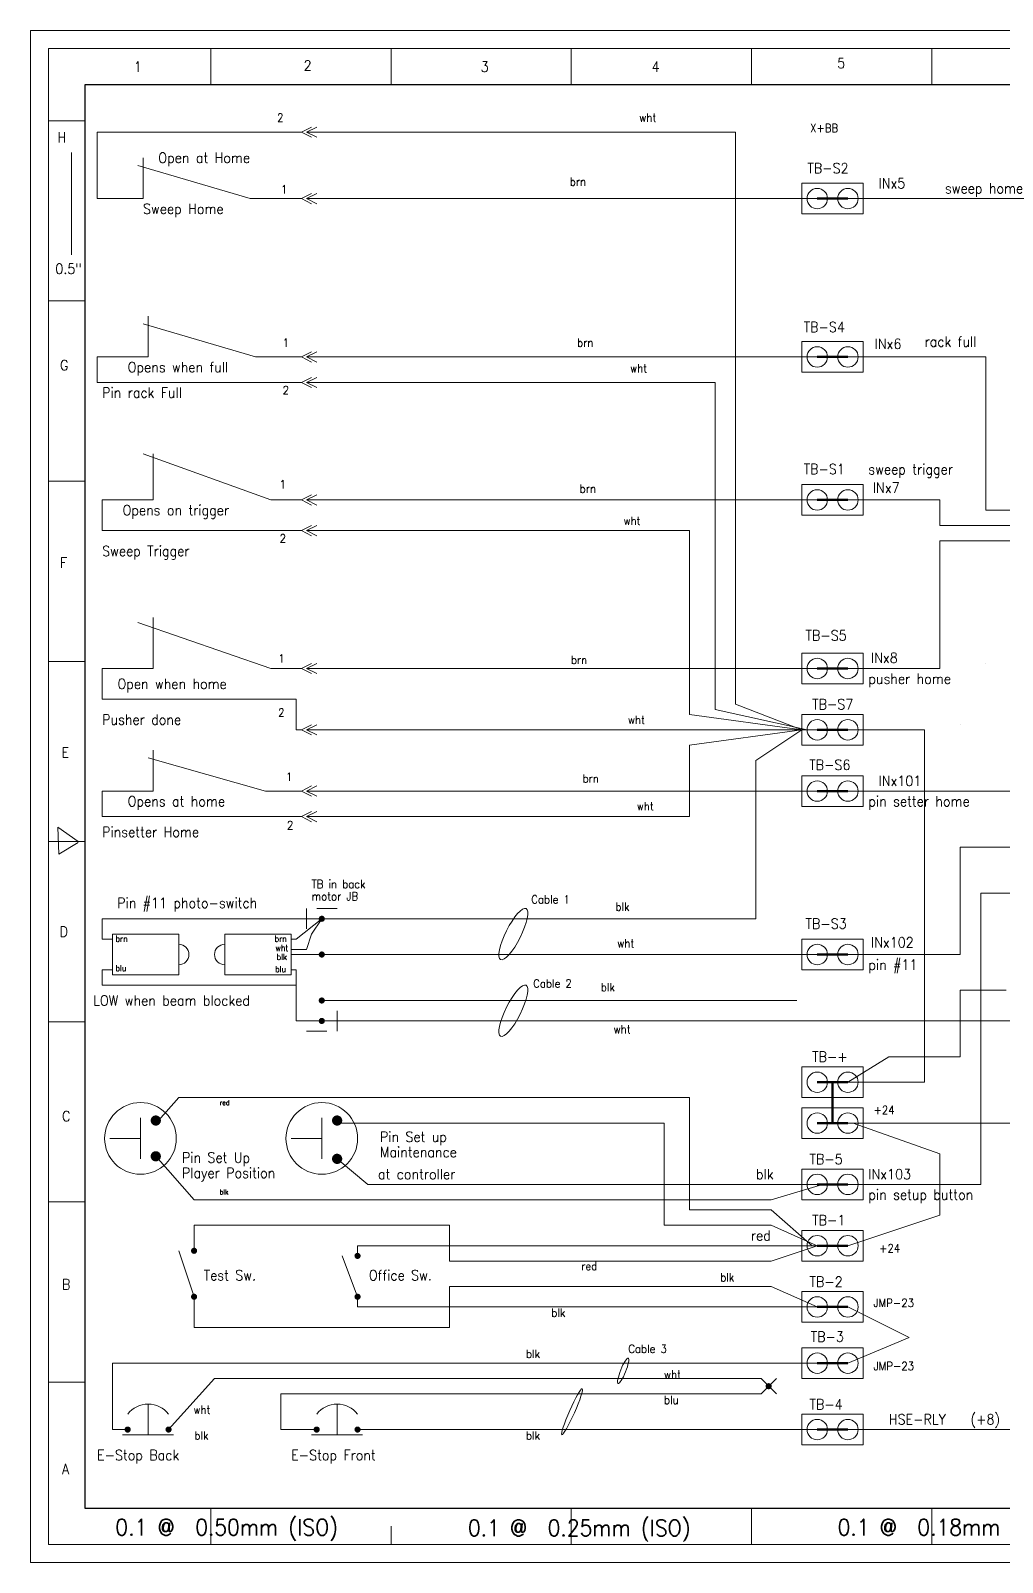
# Model space of a CAD drawing. Header units: inches. Extents: x 0 to 9.7, y 0 to 7.5.
# Drawn here: x 0 to 4.76, y 0 to 7.5 of the extents above; entities that cross this region are included whole.
import ezdxf

# ---------------------------------------------------------------- set-up
doc = ezdxf.new("R2010")
doc.units = ezdxf.units.IN
doc.linetypes.add('DOTTINY', pattern=[0.9525, 0, -0.9525])
doc.layers.get('0').update_dxf_attribs({"lineweight": 0})
doc.styles.get("Standard").update_dxf_attribs({"font": 'STANDARD'})

msp = doc.modelspace()

# ---------------------------------------------------------------- linework, layer by layer
for p, q in [((9.702, 7.497), (0, 7.497)), ((0, 7.497), (0, 0)), ((0, 0), (7.497, 0)), ((0, 0), (9.702, 0))]:
    msp.add_line(p, q)
at = {"lineweight": 15}
for p, q in [((9.6138, 7.4088), (0.0882, 7.4088)), ((0.0882, 7.4088), (0.0882, 0.0882)), ((0.882, 7.2324), (0.882, 7.4088)), ((1.764, 7.2324), (1.764, 7.4088)), ((2.646, 7.2324), (2.646, 7.4088)), ((3.528, 7.2324), (3.528, 7.4088)), ((4.41, 7.2324), (4.41, 7.4088)), ((0.2646, 7.056), (0.0882, 7.056)), ((0.2646, 6.174), (0.0882, 6.174)), ((0.2646, 5.292), (0.0882, 5.292)), ((0.2646, 4.41), (0.0882, 4.41)), ((0.2646, 3.528), (0.0882, 3.528)), ((0.2646, 2.646), (0.0882, 2.646)), ((0.2646, 1.764), (0.0882, 1.764)), ((0.2646, 0.882), (0.0882, 0.882)), ((0.882, 0.2646), (0.882, 0.0882)), ((2.646, 0.2646), (2.646, 0.0882)), ((3.528, 0.2646), (3.528, 0.0882)), ((4.41, 0.2646), (4.41, 0.0882)), ((1.764, 0.1764), (1.764, 0.0882)), ((0.0882, 0.0882), (9.6138, 0.0882))]:
    msp.add_line(p, q, dxfattribs=at)
at = {"color": 7, "lineweight": 30}
for p, q in [((0.2646, 7.2324), (0.2646, 0.2646)), ((9.4374, 7.2324), (0.2646, 7.2324)), ((0.2646, 0.2646), (9.4374, 0.2646))]:
    msp.add_line(p, q, dxfattribs=at)
at = {"lineweight": 18}
for p, q in [((0.325, 6.675), (0.325, 7)), ((0.325, 7), (1.325, 7)), ((1.325, 7), (1.375, 7.025)), ((1.325, 7), (1.375, 6.975)), ((1.35, 7), (1.4, 7.025)), ((1.4, 7.025), (1.35, 7)), ((1.35, 7), (1.4, 6.975)), ((1.35, 7), (3.45, 7)), ((3.45, 7), (3.45, 4.2)), ((1.075, 6.675), (0.525, 6.8375)), ((0.55, 6.675), (0.55, 6.875)), ((0.55, 6.675), (0.325, 6.675)), ((1.075, 6.675), (1.325, 6.675)), ((1.325, 6.675), (1.375, 6.7)), ((1.325, 6.675), (1.375, 6.65)), ((1.35, 6.675), (1.4, 6.7)), ((1.4, 6.7), (1.35, 6.675)), ((1.35, 6.675), (1.4, 6.65)), ((1.35, 6.675), (3.85, 6.675)), ((4, 6.675), (4.875, 6.675)), ((0.575, 5.9), (0.575, 6.1)), ((1.1, 5.9), (0.55, 6.0625)), ((1.325, 5.9), (1.375, 5.925)), ((1.35, 5.9), (1.4, 5.925)), ((1.4, 5.925), (1.35, 5.9)), ((0.575, 5.9), (0.325, 5.9)), ((0.325, 5.9), (0.325, 5.775)), ((1.1, 5.9), (1.325, 5.9)), ((1.325, 5.9), (1.375, 5.875)), ((1.35, 5.9), (1.4, 5.875)), ((1.35, 5.9), (1.675, 5.9)), ((1.675, 5.9), (2.95, 5.9)), ((2.925, 5.9), (3.85, 5.9)), ((4.675, 5.9), (4, 5.9)), ((4.675, 5.9), (4.675, 5.15)), ((0.325, 5.775), (1.325, 5.775)), ((1.325, 5.775), (1.375, 5.8)), ((1.325, 5.775), (1.375, 5.75)), ((1.35, 5.775), (1.4, 5.8)), ((1.4, 5.8), (1.35, 5.775)), ((1.35, 5.775), (1.4, 5.75)), ((1.35, 5.775), (3.35, 5.775)), ((3.35, 5.775), (3.35, 4.175)), ((1.175, 5.2), (0.55, 5.425)), ((0.6, 5.2), (0.6, 5.425)), ((0.6, 5.2), (0.35, 5.2)), ((0.35, 5.2), (0.35, 5.05)), ((1.325, 5.2), (1.175, 5.2)), ((1.325, 5.2), (1.375, 5.225)), ((1.325, 5.2), (1.375, 5.175)), ((1.35, 5.2), (1.4, 5.225)), ((1.4, 5.225), (1.35, 5.2)), ((1.35, 5.2), (1.725, 5.2)), ((1.35, 5.2), (1.4, 5.175)), ((1.7, 5.2), (3.025, 5.2)), ((2.925, 5.2), (3.85, 5.2)), ((4, 5.2), (4.45, 5.2)), ((4.45, 5.2), (4.45, 5.075)), ((4.675, 5.15), (6.025, 5.15)), ((0.35, 5.05), (1.325, 5.05)), ((1.325, 5.05), (1.375, 5.075)), ((1.325, 5.05), (1.375, 5.025)), ((1.35, 5.05), (1.4, 5.075)), ((1.4, 5.075), (1.35, 5.05)), ((1.35, 5.05), (1.4, 5.025)), ((1.35, 5.05), (3.225, 5.05)), ((3.225, 5.05), (3.225, 4.15)), ((4.45, 5.075), (4.65, 5.075)), ((6.05, 5.075), (4.65, 5.075)), ((4.45, 4.375), (4.45, 5)), ((4.45, 5), (6.05, 5)), ((1.175, 4.375), (0.525, 4.6)), ((0.6, 4.375), (0.6, 4.625)), ((0.6, 4.375), (0.35, 4.375)), ((0.35, 4.375), (0.35, 4.225)), ((1.175, 4.375), (1.325, 4.375)), ((1.325, 4.375), (1.375, 4.4)), ((1.325, 4.375), (1.375, 4.35)), ((1.35, 4.375), (1.4, 4.4)), ((1.4, 4.4), (1.35, 4.375)), ((1.35, 4.375), (1.4, 4.35)), ((1.35, 4.375), (1.7, 4.375)), ((1.7, 4.375), (2.975, 4.375)), ((2.925, 4.375), (3.85, 4.375)), ((4, 4.375), (4.45, 4.375)), ((4.675, 4.4), (4.675, 4.4)), ((0.35, 4.225), (1.3, 4.225)), ((1.3, 4.225), (1.3, 4.075)), ((3.45, 4.2), (3.775, 4.075)), ((3.225, 4.15), (3.775, 4.075)), ((3.35, 4.175), (3.8, 4.075)), ((1.3, 4.075), (1.325, 4.075)), ((1.325, 4.075), (1.375, 4.1)), ((1.325, 4.075), (1.375, 4.05)), ((1.35, 4.075), (1.4, 4.1)), ((1.4, 4.1), (1.35, 4.075)), ((1.35, 4.075), (1.4, 4.05)), ((1.35, 4.075), (1.55, 4.075)), ((1.525, 4.075), (2.775, 4.075)), ((2.75, 4.075), (3.85, 4.075)), ((3.225, 4), (3.775, 4.075)), ((3.55, 3.925), (3.775, 4.075)), ((4, 4.075), (4.375, 4.075)), ((4.375, 4.075), (4.375, 2.35)), ((4.55, 4.1), (4.55, 4.1)), ((0.6, 3.775), (0.6, 3.975)), ((3.225, 3.65), (3.225, 4)), ((1.15, 3.775), (0.575, 3.9375)), ((3.55, 3.15), (3.55, 3.925)), ((0.6, 3.775), (0.35, 3.775)), ((0.35, 3.775), (0.35, 3.65)), ((1.15, 3.775), (1.325, 3.775)), ((1.325, 3.775), (1.375, 3.8)), ((1.325, 3.775), (1.375, 3.75)), ((1.35, 3.775), (1.4, 3.8)), ((1.4, 3.8), (1.35, 3.775)), ((1.35, 3.775), (1.4, 3.75)), ((1.35, 3.775), (1.75, 3.775)), ((1.675, 3.775), (2.775, 3.775)), ((2.65, 3.775), (2.95, 3.775)), ((2.925, 3.775), (3.85, 3.775)), ((4, 3.775), (4.675, 3.775)), ((4.675, 3.775), (4.675, 3.775)), ((4.675, 3.775), (7.25, 3.775)), ((1.325, 3.65), (1.375, 3.675)), ((1.35, 3.65), (1.4, 3.675)), ((1.4, 3.675), (1.35, 3.65)), ((0.35, 3.65), (1.3, 3.65)), ((1.3, 3.65), (1.325, 3.65)), ((1.325, 3.65), (1.375, 3.625)), ((1.35, 3.65), (1.4, 3.625)), ((1.35, 3.65), (3.225, 3.65)), ((0.2322, 3.5277), (0.1339, 3.598)), ((0.1339, 3.598), (0.1385, 3.4668)), ((0.1385, 3.4668), (0.2322, 3.523)), ((7.275, 3.5), (4.55, 3.5)), ((4.55, 3.5), (4.55, 2.975)), ((4.65, 1.85), (4.65, 3.275)), ((4.65, 3.275), (5.2, 3.275)), ((0.35, 3.05), (0.35, 3.15)), ((0.35, 3.15), (1.3, 3.15)), ((1.425, 3.15), (1.3, 3.05)), ((1.3, 3.15), (3.55, 3.15)), ((1.375, 3.075), (1.425, 3.15)), ((1.35, 3), (1.375, 3.075)), ((0.4, 3.05), (0.35, 3.05)), ((1.3, 3.05), (1.275, 3.05)), ((1.275, 3), (1.35, 3)), ((1.3, 2.975), (1.275, 2.975)), ((1.3, 2.975), (1.75, 2.975)), ((1.725, 2.975), (3.025, 2.975)), ((2.95, 2.975), (3.85, 2.975)), ((4.55, 2.975), (4, 2.975)), ((0.4, 2.9), (0.35, 2.9)), ((0.35, 2.9), (0.35, 2.825)), ((1.3, 2.9), (1.275, 2.9)), ((1.3, 2.825), (1.3, 2.9)), ((0.35, 2.825), (1.3, 2.825)), ((1.3, 2.825), (1.3, 2.65)), ((4.775, 2.8), (4.55, 2.8)), ((4.55, 2.8), (4.55, 2.5)), ((1.425, 2.75), (3.75, 2.75)), ((1.3, 2.65), (1.95, 2.65)), ((1.95, 2.65), (4.85, 2.65)), ((4.2, 2.475), (4, 2.35)), ((4.55, 2.475), (4.2, 2.475)), ((4.55, 2.5), (4.55, 2.475)), ((4.375, 2.35), (4, 2.35)), ((0.725, 2.275), (0.625, 2.1625)), ((0.725, 2.275), (1.675, 2.275)), ((1.675, 2.275), (3.225, 2.275)), ((3.225, 2.275), (3.225, 1.725)), ((0.5375, 2.175), (0.5375, 1.975)), ((1.425, 2.175), (1.425, 1.975)), ((1.5, 2.15), (3.1, 2.15)), ((3.1, 2.15), (3.1, 1.65)), ((4, 2.15), (5.5, 2.15)), ((4.025, 2.15), (4.45, 2)), ((0.5375, 2.075), (0.3875, 2.075)), ((1.425, 2.075), (1.275, 2.075)), ((0.6125, 1.9875), (0.8, 1.775)), ((1.65, 1.85), (1.5, 1.975)), ((4.45, 2), (4.45, 1.7)), ((1.65, 1.85), (4.525, 1.85)), ((3.625, 1.775), (3.875, 1.85)), ((4.525, 1.85), (4.625, 1.85)), ((4.6, 1.85), (4.65, 1.85)), ((0.8, 1.775), (3.625, 1.775)), ((3.225, 1.725), (3.625, 1.725)), ((3.625, 1.725), (3.825, 1.55)), ((2.05, 1.65), (0.8, 1.65)), ((0.8, 1.65), (0.8, 1.525)), ((2.05, 1.475), (2.05, 1.65)), ((3.1, 1.65), (3.625, 1.65)), ((3.625, 1.65), (3.85, 1.55)), ((4.45, 1.7), (4, 1.55)), ((0.8, 1.3), (0.725, 1.525)), ((0.8, 1.55), (0.8, 1.525)), ((1.525, 1.5), (1.6, 1.3)), ((3.85, 1.55), (1.6, 1.55)), ((1.6, 1.55), (1.6, 1.5)), ((3.85, 1.55), (3.625, 1.475)), ((3.625, 1.475), (2.05, 1.475)), ((2.05, 1.15), (2.05, 1.35)), ((2.05, 1.35), (3.625, 1.35)), ((3.625, 1.35), (3.85, 1.25)), ((0.8, 1.3), (0.8, 1.25)), ((1.6, 1.3), (1.6, 1.25)), ((0.8, 1.25), (0.8, 1.15)), ((3.85, 1.25), (1.6, 1.25)), ((4, 1.25), (4.3, 1.1)), ((0.8, 1.15), (2.05, 1.15)), ((4.3, 1.1), (4, 0.975)), ((0.675, 0.975), (0.4, 0.975)), ((0.4, 0.975), (0.4, 0.65)), ((0.9, 0.975), (0.675, 0.975)), ((1.175, 0.975), (0.9, 0.975)), ((1.35, 0.975), (1.175, 0.975)), ((1.7, 0.975), (1.35, 0.975)), ((1.85, 0.975), (1.7, 0.975)), ((3.025, 0.975), (1.85, 0.975)), ((3.2, 0.975), (3.025, 0.975)), ((3.625, 0.975), (3.2, 0.975)), ((3.85, 0.975), (3.625, 0.975)), ((0.675, 0.65), (0.9, 0.9)), ((0.9, 0.9), (3.575, 0.9)), ((3.575, 0.825), (3.65, 0.9)), ((3.575, 0.9), (3.65, 0.825)), ((1.225, 0.65), (1.225, 0.825)), ((1.225, 0.825), (3.575, 0.825)), ((0.575, 0.625), (0.575, 0.775)), ((1.5, 0.625), (1.5, 0.775)), ((0.4, 0.65), (0.475, 0.65)), ((0.45, 0.625), (0.7, 0.625)), ((1.4, 0.65), (1.225, 0.65)), ((1.375, 0.625), (1.625, 0.625)), ((1.6, 0.65), (3.85, 0.65)), ((4, 0.65), (5, 0.65))]:
    msp.add_line(p, q, dxfattribs=at)
at = {"linetype": 'Continuous', "lineweight": 18}
msp.add_line((0.2, 6.9), (0.2, 6.4), dxfattribs=at)
at = {"lineweight": 50}
for p, q in [((3.85, 6.675), (4, 6.675)), ((3.85, 5.9), (4, 5.9)), ((3.85, 5.2), (4, 5.2)), ((3.85, 4.375), (4, 4.375)), ((3.85, 4.075), (4, 4.075)), ((3.85, 3.775), (4, 3.775)), ((3.85, 2.975), (4, 2.975)), ((3.85, 2.35), (4, 2.35)), ((3.925, 2.35), (3.925, 2.15)), ((3.85, 2.15), (4, 2.15)), ((3.85, 1.85), (4, 1.85)), ((3.85, 1.55), (4, 1.55)), ((3.85, 1.25), (4, 1.25)), ((3.85, 0.975), (4, 0.975)), ((3.85, 0.65), (4, 0.65))]:
    msp.add_line(p, q, dxfattribs=at)
at = {"lineweight": 18}
for points in [[(3.775, 6.75), (3.775, 6.6), (4.075, 6.6), (4.075, 6.75)], [(3.775, 5.975), (3.775, 5.825), (4.075, 5.825), (4.075, 5.975)], [(3.775, 5.275), (3.775, 5.125), (4.075, 5.125), (4.075, 5.275)], [(3.775, 4.45), (3.775, 4.3), (4.075, 4.3), (4.075, 4.45)], [(3.775, 4.15), (3.775, 4), (4.075, 4), (4.075, 4.15)], [(3.775, 3.85), (3.775, 3.7), (4.075, 3.7), (4.075, 3.85)], [(0.4, 3.075), (0.4, 2.875), (0.725, 2.875), (0.725, 3.075)], [(0.95, 3.075), (0.95, 2.875), (1.275, 2.875), (1.275, 3.075)], [(3.775, 3.05), (3.775, 2.9), (4.075, 2.9), (4.075, 3.05)], [(3.775, 2.425), (3.775, 2.275), (4.075, 2.275), (4.075, 2.425)], [(3.775, 2.225), (3.775, 2.075), (4.075, 2.075), (4.075, 2.225)], [(3.775, 1.925), (3.775, 1.775), (4.075, 1.775), (4.075, 1.925)], [(3.775, 1.625), (3.775, 1.475), (4.075, 1.475), (4.075, 1.625)], [(3.775, 1.325), (3.775, 1.175), (4.075, 1.175), (4.075, 1.325)], [(3.775, 1.05), (3.775, 0.9), (4.075, 0.9), (4.075, 1.05)], [(3.775, 0.725), (3.775, 0.575), (4.075, 0.575), (4.075, 0.725)]]:
    msp.add_lwpolyline(points, close=True, dxfattribs=at)
at = {"linetype": 'DOTTINY', "lineweight": 18}
msp.add_lwpolyline([(1.35, 3.2), (1.35, 2.6), (1.5, 2.6), (1.5, 3.2)], close=True, dxfattribs=at)
at = {"lineweight": 18}
for points, const_width in [([(1.4175, 3.15, 1), (1.4325, 3.15, 1)], 0.015), ([(1.4175, 2.975, 1), (1.4325, 2.975, 1)], 0.015), ([(1.4175, 2.75, 1), (1.4325, 2.75, 1)], 0.015), ([(1.4175, 2.65, 1), (1.4325, 2.65, 1)], 0.015), ([(0.6, 2.1625, 1), (0.625, 2.1625, 1)], 0.025), ([(1.4875, 2.1625, 1), (1.5125, 2.1625, 1)], 0.025), ([(0.6, 1.9875, 1), (0.625, 1.9875, 1)], 0.025), ([(1.4875, 1.975, 1), (1.5125, 1.975, 1)], 0.025), ([(0.7925, 1.525, 1), (0.8075, 1.525, 1)], 0.015), ([(1.5925, 1.5, 1), (1.6075, 1.5, 1)], 0.015), ([(0.7925, 1.3, 1), (0.8075, 1.3, 1)], 0.015), ([(1.5925, 1.3, 1), (1.6075, 1.3, 1)], 0.015), ([(3.6046, 0.8622, 1), (3.6196, 0.8622, 1)], 0.015), ([(0.4675, 0.65, 1), (0.4825, 0.65, 1)], 0.015), ([(0.6675, 0.65, 1), (0.6825, 0.65, 1)], 0.015), ([(1.3925, 0.65, 1), (1.4075, 0.65, 1)], 0.015), ([(1.5925, 0.65, 1), (1.6075, 0.65, 1)], 0.015)]:
    msp.add_lwpolyline(points, format="xyb", close=True, dxfattribs=dict(at, const_width=const_width))
for centre, radius in [((3.85, 6.675), 0.05), ((4, 6.675), 0.05), ((3.85, 5.9), 0.05), ((4, 5.9), 0.05), ((3.85, 5.2), 0.05), ((4, 5.2), 0.05), ((3.85, 4.375), 0.05), ((4, 4.375), 0.05), ((3.85, 4.075), 0.05), ((4, 4.075), 0.05), ((3.85, 3.775), 0.05), ((4, 3.775), 0.05), ((3.85, 2.975), 0.05), ((4, 2.975), 0.05), ((3.85, 2.35), 0.05), ((4, 2.35), 0.05), ((0.5375, 2.075), 0.1754), ((1.425, 2.075), 0.1754), ((3.85, 2.15), 0.05), ((4, 2.15), 0.05), ((3.85, 1.85), 0.05), ((4, 1.85), 0.05), ((3.85, 1.55), 0.05), ((4, 1.55), 0.05), ((3.85, 1.25), 0.05), ((4, 1.25), 0.05), ((3.85, 0.975), 0.05), ((4, 0.975), 0.05), ((3.85, 0.65), 0.05), ((4, 0.65), 0.05)]:
    msp.add_circle(centre, radius, dxfattribs=at)
for centre, radius, start, end in [((0.725, 2.975), 0.05, 270, 90), ((0.95, 2.975), 0.05, 90, 270), ((0.575, 0.65), 0.125, 36.8699, 143.1301), ((1.5, 0.6489), 0.1256, 37.25785, 142.74215)]:
    msp.add_arc(centre, radius, start, end, dxfattribs=at)
for centre, major_axis, ratio in [((2.3625, 3.075), (-0.0625, -0.125), 0.268328), ((2.3625, 2.7), (-0.0625, -0.125), 0.268328), ((2.9, 0.9375), (-0.025, -0.0625), 0.185695), ((2.65, 0.7375), (-0.05, -0.1125), 0.101535)]:
    msp.add_ellipse(centre, major_axis=major_axis, ratio=ratio, dxfattribs=at)

# ---------------------------------------------------------------- texts
for s, height, p in [('2', 0.05, (1.3361, 7.3013)), ('5', 0.05, (3.9473, 7.313)), ('1', 0.05, (0.5048, 7.2954)), ('3', 0.05, (2.2026, 7.2954)), ('4', 0.05, (3.0398, 7.2954)), ('2', 0.04, (1.2062, 7.0512)), ('wht', 0.04, (2.9791, 7.0512)), ('H', 0.05, (0.1312, 6.9502)), ('X+BB', 0.04, (3.8147, 7.0002)), ('Open at Home', 0.05, (0.625, 6.85)), ('TB-S2', 0.05, (3.8019, 6.799)), ('brn', 0.04, (2.6389, 6.7378)), ('INx5', 0.05, (4.15, 6.725)), ('sweep home', 0.05, (4.475, 6.7)), ('1', 0.04, (1.225, 6.7)), ('Sweep Home', 0.05, (0.55, 6.6)), ('TB-S4', 0.05, (3.7836, 6.0215)), ('rack full', 0.05, (4.375, 5.95)), ('1', 0.04, (1.233, 5.9498)), ('brn', 0.04, (2.6747, 5.9498)), ('INx6', 0.05, (4.1312, 5.9391)), ('G', 0.05, (0.144, 5.8344)), ('Opens when full', 0.05, (0.475, 5.825)), ('wht', 0.04, (2.9343, 5.8245)), ('Pin rack Full', 0.05, (0.35, 5.7)), ('2', 0.04, (1.233, 5.717)), ('TB-S1', 0.05, (3.7836, 5.3263)), ('sweep trigger', 0.05, (4.1, 5.325)), ('1', 0.04, (1.2187, 5.2568)), ('brn', 0.04, (2.6872, 5.2353)), ('INx7', 0.05, (4.1221, 5.2348)), ('Opens on trigger', 0.05, (0.45, 5.125)), ('wht', 0.04, (2.9021, 5.0777)), ('2', 0.04, (1.2187, 4.9917)), ('Sweep Trigger', 0.05, (0.35, 4.925)), ('F', 0.05, (0.144, 4.8684)), ('TB-S5', 0.05, (3.7928, 4.5121)), ('1', 0.04, (1.2115, 4.4043)), ('brn', 0.04, (2.6442, 4.3972)), ('INx8', 0.05, (4.1129, 4.4023)), ('pusher home', 0.05, (4.1, 4.3)), ('Open when home', 0.05, (0.425, 4.275)), ('TB-S7', 0.05, (3.825, 4.175)), ('Pusher done', 0.05, (0.35, 4.1)), ('2', 0.04, (1.2115, 4.1393)), ('wht', 0.04, (2.9236, 4.1035)), ('E', 0.05, (0.1513, 3.939)), ('TB-S6', 0.05, (3.8111, 3.8785)), ('1', 0.04, (1.25, 3.825)), ('brn', 0.04, (2.7015, 3.8169)), ('INx101', 0.05, (4.15, 3.8)), ('Opens at home', 0.05, (0.475, 3.7)), ('pin setter home', 0.05, (4.1, 3.7)), ('wht', 0.04, (2.9666, 3.6808)), ('Pinsetter Home', 0.05, (0.35, 3.55)), ('2', 0.04, (1.2545, 3.5877)), ('TB in back', 0.04, (1.375, 3.3)), ('Pin #11 photo-switch', 0.05, (0.4236, 3.2025)), ('motor JB', 0.04, (1.375, 3.24)), ('Cable 1', 0.04, (2.45, 3.225)), ('blk', 0.04, (2.8624, 3.189)), ('TB-S3', 0.05, (3.7928, 3.101)), ('D', 0.05, (0.1422, 3.0621)), ('brn', 0.03, (0.4152, 3.0375)), ('brn', 0.03, (1.194, 3.0375)), ('wht', 0.03, (1.1988, 2.9919)), ('wht', 0.04, (2.8714, 3.0099)), ('INx102', 0.05, (4.113, 3.0095)), ('blk', 0.03, (1.2036, 2.9486)), ('pin #11', 0.05, (4.1, 2.9)), ('blu', 0.03, (0.4152, 2.8933)), ('blu', 0.03, (1.1964, 2.8885)), ('Cable 2', 0.04, (2.4595, 2.813)), (' LOW when beam blocked', 0.05, (0.275, 2.725)), ('blk', 0.04, (2.7908, 2.795)), ('wht', 0.04, (2.8535, 2.5891)), ('TB-+', 0.05, (3.825, 2.45)), ('red', 0.025, (0.925, 2.2375)), ('C', 0.05, (0.1536, 2.1587)), ('+24', 0.04, (4.1255, 2.1941)), ('Pin Set up', 0.05, (1.7094, 2.058)), ('Maintenance', 0.05, (1.7094, 1.983)), ('Pin Set Up', 0.05, (0.7405, 1.9562)), ('TB-5', 0.05, (3.8124, 1.9486)), ('Player Position', 0.05, (0.7405, 1.8812)), ('at controller', 0.05, (1.7, 1.875)), ('blk', 0.05, (3.55, 1.875)), ('INx103', 0.05, (4.1, 1.875)), ('blk', 0.025, (0.925, 1.8)), ('pin setup button', 0.05, (4.1, 1.775)), ('TB-1', 0.05, (3.825, 1.65)), ('red', 0.05, (3.525, 1.575)), ('+24', 0.04, (4.1529, 1.5172)), ('Test Sw.', 0.05, (0.8473, 1.3803)), ('Office Sw.', 0.05, (1.6552, 1.3803)), ('red', 0.04, (2.6948, 1.4303)), ('B', 0.05, (0.1536, 1.3354)), ('blk', 0.04, (3.375, 1.375)), ('TB-2', 0.05, (3.8124, 1.3486)), ('JMP-23', 0.04, (4.125, 1.25)), ('blk', 0.04, (2.5484, 1.202)), ('TB-3', 0.05, (3.8182, 1.0796)), ('Cable 3', 0.04, (2.925, 1.025)), ('blk', 0.04, (2.4242, 1.0007)), ('JMP-23', 0.04, (4.1255, 0.9409)), ('wht', 0.04, (3.1, 0.9)), ('wht', 0.04, (0.7971, 0.7271)), ('blu', 0.04, (3.1, 0.775)), ('TB-4', 0.05, (3.8124, 0.7486)), ('HSE-RLY', 0.05, (4.2, 0.675)), ('(+8)', 0.05, (4.6, 0.675)), ('blk', 0.04, (0.8018, 0.6007)), ('blk', 0.04, (2.4242, 0.6007)), ('E-Stop Back', 0.05, (0.325, 0.5)), ('E-Stop Front', 0.05, (1.275, 0.5)), ('A', 0.05, (0.1536, 0.4321)), ('0.1 @  0.18mm (ISO)', 0.08, (3.9495, 0.1321))]:
    msp.add_text(s, height=height, dxfattribs=at).set_placement(p)
at = {"linetype": 'Continuous', "lineweight": 18}
msp.add_text('0.5"', height=0.05, dxfattribs=at).set_placement((0.1211, 6.3066))
at = {"lineweight": 50}
msp.add_text('0.1 @  0.50mm (ISO)', height=0.08, dxfattribs=at).set_placement((0.4148, 0.1321))
at = {"lineweight": 25}
msp.add_text('0.1 @  0.25mm (ISO)', height=0.08, dxfattribs=at).set_placement((2.1399, 0.1285))

doc.saveas('drawing.dxf')
